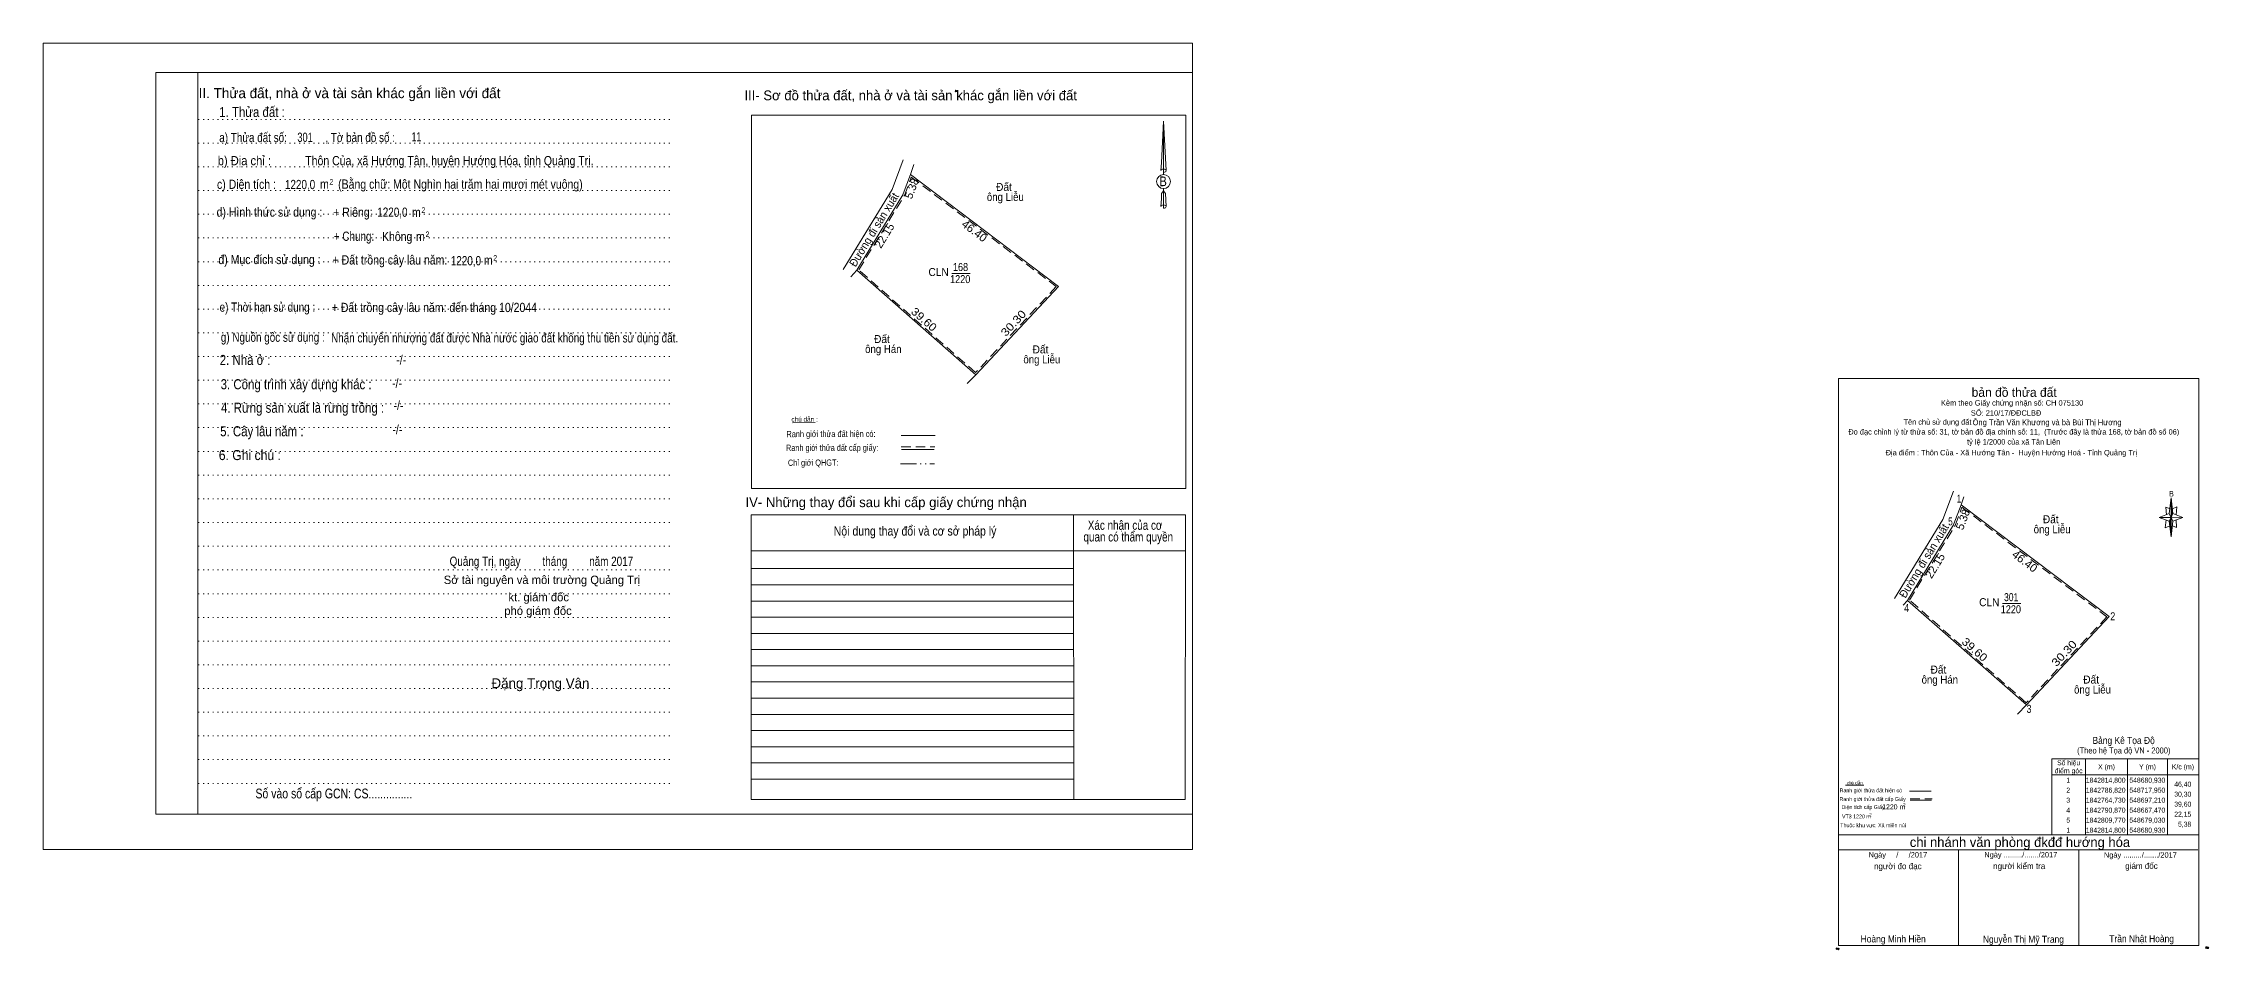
# Model space of a CAD drawing. Header units: metres. Extents: x 547905 to 548743, y 1842704 to 1842936.
# Drawn here: x 548202 to 548743, y 1842704 to 1842930 of the extents above; entities that cross this region are included whole.
import ezdxf
from ezdxf.enums import TextEntityAlignment as Align

# ---------------------------------------------------------------- set-up
doc = ezdxf.new("R2010")
doc.units = ezdxf.units.M
doc.header["$LTSCALE"] = 0.8
doc.header["$PDMODE"] = 32
doc.header["$PDSIZE"] = 0.4
for name, pattern in [('DASH_DOUBLE_DOT', [9.2, 5, -1.2, 0.3, -1.2, 0.3, -1.2]), ('DOTTED', [1.5, 0.3, -1.2]), ('MEDIUM_DASHED', [4.5, 3, -1.5])]:
    doc.linetypes.add(name, pattern=pattern)
for name, color, linetype, lineweight in [('1', 7, 'DOTTED', 13), ('10', 7, 'Continuous', 13), ('17', 7, 'Continuous', 13), ('18', 7, 'Continuous', 13), ('23', 7, 'Continuous', 13), ('63', 7, 'Continuous', 13)]:
    doc.layers.add(name, color=color, linetype=linetype, lineweight=lineweight)
doc.layers.add('15', color=7, linetype='Continuous')

msp = doc.modelspace()

# ---------------------------------------------------------------- hatches: boundary and pattern name
at = {"layer": '17'}
for points in [[(548733.45, 1842816.5), (548733.85, 1842812.6), (548733.45, 1842811.6)], [(548733.45, 1842811.6), (548733.45, 1842806.8), (548732.95, 1842810.7)]]:
    msp.add_hatch(color=256, dxfattribs=at).paths.add_polyline_path(points)

# ---------------------------------------------------------------- linework, layer by layer
at = {"layer": '1', "linetype": 'Continuous'}
for p, q in [((548229.64, 1842922.91), (548488.78, 1842922.91)), ((548229.64, 1842922.91), (548229.64, 1842737.41)), ((548488.78, 1842922.91), (548488.78, 1842735.86)), ((548229.64, 1842737.41), (548488.78, 1842737.41))]:
    msp.add_line(p, q, dxfattribs=at)
at = {"layer": '1'}
for p, q in [((548240.14, 1842922.91), (548240.14, 1842737.41)), ((548240.14, 1842922.91), (548240.14, 1842737.41)), ((548240.24, 1842911.15), (548358.59, 1842911.15)), ((548240.24, 1842905.22), (548358.59, 1842905.22)), ((548240.24, 1842899.29), (548358.59, 1842899.29)), ((548240.24, 1842893.37), (548358.59, 1842893.37)), ((548240.24, 1842887.44), (548358.59, 1842887.44)), ((548240.24, 1842881.5), (548358.59, 1842881.5)), ((548240.24, 1842875.56), (548358.59, 1842875.56)), ((548240.24, 1842869.66), (548358.59, 1842869.66)), ((548240.24, 1842863.71), (548358.59, 1842863.71)), ((548240.24, 1842857.78), (548358.59, 1842857.78)), ((548240.24, 1842851.85), (548358.59, 1842851.85)), ((548240.24, 1842845.93), (548358.59, 1842845.93)), ((548240.24, 1842839.99), (548358.59, 1842839.99)), ((548240.24, 1842834.07), (548358.59, 1842834.07)), ((548240.24, 1842828.13), (548358.59, 1842828.13)), ((548240.24, 1842822.2), (548358.59, 1842822.2)), ((548240.24, 1842816.26), (548358.59, 1842816.26)), ((548240.24, 1842810.34), (548358.59, 1842810.34)), ((548240.24, 1842804.42), (548358.59, 1842804.42)), ((548240.24, 1842798.48), (548358.59, 1842798.48)), ((548240.24, 1842792.54), (548358.59, 1842792.54)), ((548240.24, 1842786.62), (548358.59, 1842786.62)), ((548240.24, 1842780.7), (548358.59, 1842780.7)), ((548240.24, 1842774.76), (548358.59, 1842774.76)), ((548240.24, 1842768.83), (548358.59, 1842768.83)), ((548240.24, 1842762.89), (548358.59, 1842762.89)), ((548240.24, 1842756.98), (548358.59, 1842756.98)), ((548240.24, 1842751.05), (548358.59, 1842751.05)), ((548240.24, 1842745.11), (548358.59, 1842745.11))]:
    msp.add_line(p, q, dxfattribs=at)
at = {"layer": '1', "linetype": 'Continuous'}
for points in [[(548201.5, 1842728.59), (548488.78, 1842728.59), (548488.78, 1842930.19), (548201.5, 1842930.19)], [(548240.14, 1842922.91), (548488.78, 1842922.91), (548488.78, 1842737.41), (548240.14, 1842737.41)]]:
    msp.add_lwpolyline(points, close=True, dxfattribs=at)
at = {"layer": '1', "linetype": 'MEDIUM_DASHED'}
for points in [[(548418.48, 1842896.72), (548454.71, 1842869.33), (548434.54, 1842847.85), (548405.35, 1842873.51), (548416.75, 1842892.15)], [(548681.12, 1842814.16), (548717.35, 1842786.77), (548697.18, 1842765.29), (548667.99, 1842790.95), (548679.39, 1842809.59)]]:
    msp.add_lwpolyline(points, close=True, dxfattribs=at)
at = {"layer": '10'}
msp.add_line((548401.84, 1842874.28), (548413.68, 1842893.65), dxfattribs=at)
at = {"layer": '17'}
for p, q in [((548378.56, 1842912.19), (548378.56, 1842818.89)), ((548481.51, 1842910.73), (548482.17, 1842898.36)), ((548481.51, 1842910.73), (548482.17, 1842898.36)), ((548481.51, 1842910.73), (548482.17, 1842898.36)), ((548480.98, 1842900.29), (548480.87, 1842898.38)), ((548481.51, 1842898.78), (548481.51, 1842898.3)), ((548481.51, 1842898.3), (548481.51, 1842897.94)), ((548481.51, 1842897.94), (548481.51, 1842897.46)), ((548481.51, 1842897.94), (548481.51, 1842897.46)), ((548481.51, 1842897.94), (548481.51, 1842897.46)), ((548482.17, 1842898.36), (548482.17, 1842898.38)), ((548481.51, 1842893.29), (548481.51, 1842893.85)), ((548481.51, 1842893.29), (548481.51, 1842893.85)), ((548481.51, 1842893.29), (548481.51, 1842893.85)), ((548481.51, 1842893.29), (548482.02, 1842892.62)), ((548481.51, 1842893.29), (548482.02, 1842892.62)), ((548481.51, 1842893.29), (548482.02, 1842892.62)), ((548482.02, 1842892.62), (548482.17, 1842889.37)), ((548482.02, 1842892.62), (548482.17, 1842889.37)), ((548482.02, 1842892.62), (548482.17, 1842889.37)), ((548481.51, 1842889.79), (548481.51, 1842889.31)), ((548481.51, 1842889.31), (548481.51, 1842888.95)), ((548482.17, 1842889.37), (548482.17, 1842889.4)), ((548388.76, 1842835.29), (548394.42, 1842835.36)), ((548415.91, 1842832.11), (548424.45, 1842832.11)), ((548415.99, 1842828.64), (548424.18, 1842828.64)), ((548415.99, 1842828.64), (548424.18, 1842828.64)), ((548487.08, 1842818.89), (548378.56, 1842818.89)), ((548732.95, 1842812.6), (548733.45, 1842816.5)), ((548459.06, 1842812.31), (548459.13, 1842741.08)), ((548486.99, 1842812.31), (548486.94, 1842741.08)), ((548732.95, 1842810.7), (548730.45, 1842811.6)), ((548733.85, 1842812.6), (548736.35, 1842811.6)), ((548734.65, 1842811), (548734.75, 1842809.1)), ((548733.85, 1842810.7), (548733.45, 1842806.8)), ((548734.75, 1842809.1), (548733.75, 1842809.5)), ((548486.97, 1842803.27), (548378.47, 1842803.27)), ((548459.06, 1842798.82), (548378.47, 1842798.82)), ((548459.06, 1842794.76), (548378.47, 1842794.76)), ((548459.07, 1842790.72), (548378.47, 1842790.72)), ((548459.07, 1842786.66), (548378.47, 1842786.66)), ((548459.08, 1842782.62), (548378.47, 1842782.62)), ((548459.08, 1842778.57), (548378.47, 1842778.57)), ((548459.08, 1842774.51), (548378.47, 1842774.51)), ((548459.08, 1842770.47), (548378.47, 1842770.47)), ((548459.1, 1842766.42), (548378.47, 1842766.42)), ((548459.11, 1842762.36), (548378.47, 1842762.36)), ((548459.11, 1842758.33), (548378.47, 1842758.33)), ((548459.11, 1842754.27), (548378.47, 1842754.27)), ((548459.11, 1842750.22), (548378.47, 1842750.22)), ((548459.13, 1842746.18), (548378.47, 1842746.18)), ((548486.94, 1842741.08), (548378.47, 1842741.08)), ((548656.61, 1842744.64), (548652, 1842744.64)), ((548668, 1842743.16), (548673.38, 1842743.16)), ((548668.2, 1842740.92), (548673.46, 1842740.92)), ((548650.29, 1842732.26), (548740.29, 1842732.26)), ((548650.29, 1842728.46), (548740.09, 1842728.46)), ((548650.29, 1842728.46), (548740.09, 1842728.46)), ((548650.29, 1842728.46), (548740.09, 1842728.46)), ((548680.29, 1842704.56), (548680.29, 1842728.46)), ((548710.29, 1842704.56), (548710.29, 1842728.46))]:
    msp.add_line(p, q, dxfattribs=at)
at = {"layer": '17', "linetype": 'MEDIUM_DASHED'}
for p, q in [((548415.98, 1842829.25), (548424.38, 1842829.25)), ((548668.2, 1842741.24), (548673.64, 1842741.24))]:
    msp.add_line(p, q, dxfattribs=at)
at = {"layer": '17', "linetype": 'DASH_DOUBLE_DOT'}
msp.add_line((548415.77, 1842825.04), (548424.31, 1842825.04), dxfattribs=at)
at = {"layer": '17'}
for points in [[(548487.08, 1842818.89), (548487.08, 1842912.19), (548378.56, 1842912.19)], [(548481.51, 1842898.78), (548481.51, 1842910.73), (548480.98, 1842900.29)], [(548481.51, 1842889.79), (548481.51, 1842893.29), (548481.06, 1842892.62), (548480.98, 1842891.3), (548480.87, 1842889.4)], [(548486.99, 1842812.31), (548378.47, 1842812.31), (548378.47, 1842741.08)], [(548733.45, 1842811.6), (548732.95, 1842812.6), (548730.45, 1842811.6)], [(548732.15, 1842811), (548731.95, 1842809), (548733.05, 1842809.5)], [(548733.15, 1842813.8), (548732.05, 1842814.2), (548732.25, 1842812.3)], [(548733.45, 1842811.6), (548733.85, 1842810.7), (548736.35, 1842811.6)], [(548733.75, 1842813.8), (548734.85, 1842814.3), (548734.65, 1842812.3)], [(548740.29, 1842704.56), (548650.29, 1842704.56), (548650.29, 1842728.46)]]:
    msp.add_lwpolyline(points, dxfattribs=at)
for points in [[(548650.29, 1842846.36), (548740.29, 1842846.36), (548740.29, 1842704.56), (548650.29, 1842704.56)], [(548733.45, 1842816.5), (548733.85, 1842812.6), (548733.45, 1842811.6)], [(548733.45, 1842811.6), (548730.45, 1842811.6), (548732.95, 1842812.6), (548733.85, 1842810.7), (548736.35, 1842811.6), (548733.45, 1842811.7)], [(548733.45, 1842811.6), (548733.45, 1842806.8), (548732.95, 1842810.7)]]:
    msp.add_lwpolyline(points, close=True, dxfattribs=at)
for centre, start_param, end_param in [((548481.5396, 1842898.3324), 1.57079633, 3.07445202), ((548481.5396, 1842898.3324), 0.06714063, 1.57079633), ((548481.5396, 1842898.3324), 4.71238898, 6.28318531), ((548481.5396, 1842889.3438), 2.49106941, 3.07427841), ((548481.5396, 1842889.3438), 1.57079633, 2.49106941), ((548481.5396, 1842889.3438), 0.06714063, 1.57079633), ((548481.5396, 1842889.3438), 4.71238898, 6.28318531)]:
    msp.add_ellipse(centre, major_axis=(0.6349, 0), ratio=0.655448, start_param=start_param, end_param=end_param, dxfattribs=at)
msp.add_ellipse((548481.539, 1842895.6186), major_axis=(0, 1.7611), ratio=0.983453, dxfattribs=at)
for p in [(548429.63, 1842918.24), (548649.83, 1842703.78), (548650.23, 1842703.72), (548742.19, 1842704.06), (548742.59, 1842704)]:
    msp.add_point(p, dxfattribs=at)
at = {"layer": '18'}
for p, q in [((548418.29, 1842897.36), (548419.12, 1842899.84)), ((548418.29, 1842897.36), (548416.48, 1842892.58)), ((548418.29, 1842897.36), (548455.31, 1842869.38)), ((548403.35, 1842871.75), (548404.83, 1842873.43)), ((548404.83, 1842873.43), (548434.57, 1842847.29)), ((548455.31, 1842869.38), (548434.57, 1842847.29)), ((548432.48, 1842845.09), (548434.57, 1842847.29)), ((548680.93, 1842814.8), (548681.58, 1842816.76)), ((548680.93, 1842814.8), (548679.12, 1842810.02)), ((548680.93, 1842814.8), (548717.95, 1842786.82)), ((548666.42, 1842789.68), (548667.47, 1842790.87)), ((548667.47, 1842790.87), (548697.21, 1842764.73)), ((548717.95, 1842786.82), (548697.21, 1842764.73)), ((548695, 1842762.41), (548697.21, 1842764.73))]:
    msp.add_line(p, q, dxfattribs=at)
for points in [[(548404.83, 1842873.43), (548416.39, 1842892.33), (548416.48, 1842892.58)], [(548667.47, 1842790.87), (548679.03, 1842809.77), (548679.12, 1842810.02)]]:
    msp.add_lwpolyline(points, dxfattribs=at)
at = {"layer": '23'}
for p, q in [((548413.68, 1842893.65), (548416.48, 1842901.04)), ((548401.44, 1842873.63), (548413.68, 1842893.65)), ((548676.32, 1842811.09), (548679, 1842818.19)), ((548664.26, 1842791.36), (548676.32, 1842811.09))]:
    msp.add_line(p, q, dxfattribs=at)
at = {"layer": '63'}
for p, q in [((548428.61, 1842872.64), (548433.22, 1842872.64)), ((548691.25, 1842790.08), (548695.86, 1842790.08)), ((548703.59, 1842747.26), (548740.29, 1842747.26)), ((548711.99, 1842751.26), (548711.99, 1842732.26)), ((548722.49, 1842751.26), (548722.49, 1842732.26)), ((548732.49, 1842751.26), (548732.49, 1842732.26))]:
    msp.add_line(p, q, dxfattribs=at)
msp.add_lwpolyline([(548703.59, 1842751.26), (548740.29, 1842751.26), (548740.29, 1842732.26), (548703.59, 1842732.26)], close=True, dxfattribs=at)

# ---------------------------------------------------------------- texts
at = {"layer": '1'}
for s, width, p in [('CLN', 0.95, (548425.305, 1842871.99)), ('1220', 0.85, (548430.7, 1842870.22)), ('168', 0.85, (548430.78, 1842873.24)), ('CLN', 0.95, (548687.945, 1842789.43)), ('1220', 0.85, (548693.34, 1842787.66)), ('301', 0.8, (548693.415, 1842790.68))]:
    msp.add_text(s, height=2, dxfattribs=dict(at, width=width)).set_placement(p, align=Align.CENTER)
at = {"layer": '15'}
for s, width, p in [('d) Hình thức sử dụng :', 0.85, (548258.035, 1842886.83)), ('đ) Mục đích sử dụng :', 0.85, (548258.04, 1842874.97)), ('e) Thời hạn sử dụng :', 0.8, (548257.51, 1842863.06))]:
    msp.add_text(s, height=2.31, dxfattribs=dict(at, width=width)).set_placement(p, align=Align.CENTER)
at = {"layer": '17'}
for s, height, p in [('II. Thửa đất, nhà ở và tài sản khác gắn liền với đất', 2.52, (548278.045, 1842916.47)), ('III- Sơ đồ thửa đất, nhà ở và tài sản khác gắn liền với đất', 2.45, (548418.32, 1842915.94)), ('bản đồ thửa đất', 2.25, (548694.165, 1842841.78)), ('IV- Những thay đổi sau khi cấp giấy chứng nhận', 2.45, (548412.185, 1842814.2)), ('Sở tài nguyên và môi trường Quảng Trị', 2.1, (548326.16, 1842794.97)), ('phó giám đốc', 2.1, (548325.165, 1842787.23)), ('kt. giám đốc', 2.1, (548325.335, 1842790.65)), ('Đặng Trọng Vân', 2.495, (548325.775, 1842768.91)), ('chi nhánh văn phòng đkđđ hướng hóa', 2.43, (548695.61, 1842729.2)), ('người đo đạc', 1.5, (548665.075, 1842723.66)), ('người kiểm tra', 1.5, (548695.425, 1842723.68)), ('giám đốc', 1.5, (548725.985, 1842723.74))]:
    msp.add_text(s, height=height, dxfattribs=at).set_placement(p, align=Align.CENTER)
for s, height, width, p in [('1. Thửa đất :', 2.52, 0.85, (548253.675, 1842911.75)), ('a) Thửa đất số:              , Tờ bản đồ số : ', 2.31, 0.8, (548267.795, 1842905.48)), ('301', 2.31, 0.75, (548266.935, 1842905.54)), ('11', 2.31, 0.7, (548294.775, 1842905.64)), ('b) Địa chỉ : ', 2.31, 0.9, (548252.14, 1842899.69)), ('Thôn Của, xã Hướng Tân, huyện Hướng Hóa, tỉnh Quảng Trị.', 2.31, 0.85, (548303.005, 1842899.69)), ('c) Diện tích :                                                   ', 2.31, 0.85, (548270.89, 1842893.78)), ('1220,0', 2.31, 0.8, (548265.685, 1842893.72)), (' m', 2.31, 0.85, (548271.415, 1842893.83)), ('2', 1.4, 0.75, (548273.5, 1842894.83)), ('(Bằng chữ: Một Nghìn hai trăm hai mươi mét vuông)', 2.31, 0.85, (548305.765, 1842893.82)), ('B', 2.419, 0.85, (548481.435, 1842894.46)), ('+ Riêng: ', 2.31, 0.85, (548279.25, 1842886.8)), ('1220,0', 2.31, 0.8, (548288.765, 1842886.8)), (' m', 2.31, 0.85, (548294.395, 1842886.77)), ('2', 1.4, 0.75, (548296.5, 1842887.76)), ('       + Chung:', 2.31, 0.8, (548276.77, 1842880.79)), ('Không', 2.31, 0.85, (548289.96, 1842880.73)), (' m', 2.31, 0.85, (548295.415, 1842880.72)), ('2', 1.4, 0.75, (548297.53, 1842881.73)), ('+ Đất trồng cây lâu năm:', 2.31, 0.85, (548288.15, 1842874.87)), ('1220,0', 2.31, 0.8, (548307.145, 1842874.67)), (' m', 2.31, 0.85, (548312.355, 1842874.82)), ('2', 1.4, 0.75, (548314.46, 1842875.81)), ('+ Đất trồng cây lâu năm: đến tháng 10/2044', 2.31, 0.85, (548299.255, 1842862.98)), ('g) Nguồn gốc sử dụng :', 2.31, 0.8, (548258.86, 1842855.54)), ('Nhận chuyển nhượng đất được Nhà nước giao đất không thu tiền sử dụng đất.', 2.31, 0.8, (548316.81, 1842855.38)), ('2. Nhà ở :', 2.52, 0.85, (548251.945, 1842849.74)), ('-/-', 2.31, 0.85, (548290.98, 1842849.88)), ('3. Công trình xây dựng khác :', 2.52, 0.85, (548264.7, 1842843.67)), ('-/-', 2.31, 0.85, (548289.92, 1842844.03)), ('4. Rừng sản xuất là rừng trồng :', 2.52, 0.85, (548266.305, 1842837.8)), ('-/-', 2.31, 0.85, (548290.29, 1842838.5)), ('Kèm theo Giấy chứng nhận số: CH 075130', 1.35, 0.9, (548693.65, 1842839.59)), ('SỐ: 210/17/ĐĐCLBĐ ', 1.35, 0.95, (548692.405, 1842837.07)), ('5. Cây lâu năm :', 2.52, 0.85, (548256.135, 1842831.91)), ('-/-', 2.31, 0.85, (548290, 1842832.44)), ('Đo đạc chỉnh lý từ thửa số: 31, tờ bản đồ địa chính số: 11,  (Trước đây là thửa 168, tờ bản đồ số 06)', 1.35, 0.9, (548694.07, 1842832.35)), ('Tên chủ sử dụng đất :', 1.35, 0.85, (548675.505, 1842834.82)), ('6. Ghi chú :', 2.52, 0.9, (548253.125, 1842825.96)), ('Địa điểm : Thôn Của - Xã Hướng Tân -  Huyện Hướng Hoá - Tỉnh Quảng Trị ', 1.35, 0.9, (548693.71, 1842827.15)), ('tỷ lệ 1/2000 của xã Tân Liên', 1.35, 0.9, (548694.03, 1842829.85)), ('B', 1.378, 0.75, (548733.5, 1842816.86)), ('Xác nhận của cơ', 2.31, 0.8, (548471.925, 1842808.53)), ('Nội dung thay đổi và cơ sở pháp lý', 2.31, 0.85, (548419.42, 1842807.08)), (' quan có thẩm quyền', 2.31, 0.8, (548472.365, 1842805.61)), ('Quảng Trị, ngày        tháng        năm 2017', 2.31, 0.8, (548326.01, 1842799.51)), ('Bảng Kê Tọa Độ', 1.75, 0.9, (548721.525, 1842754.99)), ('(Theo hệ Tọa độ VN - 2000)', 1.5, 0.9, (548721.565, 1842752.59)), ('Số vào sổ cấp GCN: CS...............', 2.45, 0.8, (548274.125, 1842741.36)), ('Ranh giới thửa đất hiện có ', 0.96, 0.9, (548658.515, 1842742.88)), ('Ranh giới thửa đất cấp Giấy', 0.96, 0.9, (548658.78, 1842740.72)), ('chú dẫn', 0.7999, 1.05, (548654.31, 1842744.88)), ('VT3 1220 m ', 0.96, 0.9, (548654.9, 1842736.38)), ('Thuộc khu vực: Xã miền núi', 0.96, 0.9, (548658.9, 1842734.16)), ('Diện tích cấp Giấy ', 0.96, 0.9, (548656.58, 1842738.7)), ('2', 0.8, 0.8, (548658.24, 1842736.86)), ('2', 0.8, 0.8, (548666.71, 1842739.34)), ('Ngày     /     /2017', 1.35, 0.9, (548665.11, 1842726.58)), ('Ngày ........./......./2017', 1.35, 0.9, (548695.815, 1842726.6)), ('Ngày ........./......./2017', 1.35, 0.9, (548725.715, 1842726.54)), ('Hoàng Minh Hiền', 1.75, 0.9, (548663.93, 1842705.34)), ('Nguyễn Thị Mỹ Trang', 1.75, 0.9, (548696.48, 1842705.26)), ('Trần Nhật Hoàng', 1.75, 0.9, (548726.025, 1842705.4))]:
    msp.add_text(s, height=height, dxfattribs=dict(at, width=width)).set_placement(p, align=Align.CENTER)
for s, height, width, p in [('Ranh giới thửa đất hiện có:', 1.581, 0.8, (548398.4031, 1842831.7146)), ('Ranh giới thửa đất cấp giấy:', 1.574, 0.8, (548398.6881, 1842828.2654)), ('Chỉ giới QHGT:', 1.567, 0.85, (548393.9682, 1842824.5345))]:
    msp.add_text(s, height=height, rotation=0.135, dxfattribs=dict(at, width=width)).set_placement(p, align=Align.CENTER)
msp.add_text('chú dẫn :', height=1.161, rotation=359.974, dxfattribs=at).set_placement((548391.7997, 1842835.5684), align=Align.CENTER)
at = {"layer": '17', "width": 0.9}
msp.add_text('Ông Trần Văn Khương và bà Bùi Thị Hương', height=1.44, dxfattribs=at).set_placement((548683.77, 1842834.68))
at = {"layer": '63'}
for s, rotation, width, p in [('Đường đi sản xuất', 58.559, 0.95, (548410.012, 1842883.0684)), ('46.40', 322.918, 1.05, (548433.642, 1842882.4615)), ('39.60', 318.686, 1.1, (548420.9848, 1842860.3895)), ('30.30', 46.805, 1.15, (548444.7394, 1842859.5206)), ('Đường đi sản xuất', 58.559, 0.95, (548672.452, 1842800.2384)), ('46.40', 322.918, 1.05, (548696.202, 1842799.8515)), ('39.60', 318.686, 1.1, (548683.6248, 1842777.8295)), ('30.30', 46.805, 1.15, (548707.3794, 1842776.9605))]:
    msp.add_text(s, height=2, rotation=rotation, dxfattribs=dict(at, width=width)).set_placement(p, align=Align.CENTER)
for s, rotation, p in [('5.38', 69.307, (548419.5266, 1842893.5266)), ('22.15', 58.548, (548412.6255, 1842881.5782)), ('5.38', 69.307, (548682.2866, 1842810.7566)), ('22.15', 58.548, (548675.2655, 1842799.0182))]:
    msp.add_text(s, height=2, rotation=rotation, dxfattribs=at).set_placement(p, align=Align.CENTER)
for s, height, width, p in [('ông Liễu', 2, 0.9, (548441.985, 1842890.77)), ('Đất ', 2, 0.95, (548441.99, 1842893.27)), ('ông Hán', 2, 0.9, (548411.485, 1842852.74)), ('Đất ', 2, 0.95, (548411.49, 1842855.24)), ('Đất ', 2, 0.95, (548451.12, 1842852.64)), ('ông Liễu', 2, 0.9, (548451.115, 1842850.14)), ('Đất ', 2, 0.95, (548703.66, 1842810.17)), ('ông Liễu', 2, 0.9, (548703.655, 1842807.67)), ('Đất ', 2, 0.95, (548675.58, 1842772.57)), ('ông Hán', 2, 0.9, (548675.575, 1842770.07)), ('ông Liễu', 2, 0.9, (548713.755, 1842767.58)), ('Đất ', 2, 0.95, (548713.76, 1842770.08)), ('điểm góc', 1.25, 0.9, (548707.79, 1842747.64)), ('Số hiệu', 1.25, 0.85, (548707.79, 1842749.64)), (' 1', 1.25, 0.75, (548707.45, 1842745.29)), ('1842814,800', 1.25, 0.85, (548717.04, 1842745.29)), ('X (m)', 1.25, 0.95, (548717.25, 1842748.64)), ('548680,930', 1.25, 0.85, (548727.45, 1842745.29)), ('Y (m)', 1.25, 0.95, (548727.495, 1842748.64)), ('K/c (m)', 1.25, 0.95, (548736.345, 1842748.64)), (' 3', 1.25, 0.8, (548707.445, 1842740.29)), (' 2', 1.25, 0.85, (548707.445, 1842742.79)), ('1842786,820', 1.25, 0.85, (548717.04, 1842742.79)), ('1842764,730', 1.25, 0.85, (548717.04, 1842740.29)), ('548717,950', 1.25, 0.85, (548727.45, 1842742.79)), ('548697,210', 1.25, 0.85, (548727.45, 1842740.29)), ('1220 m', 1.25, 0.9, (548664.05, 1842738.62)), (' 4', 1.25, 0.85, (548707.44, 1842737.79)), (' 5', 1.25, 0.8, (548707.445, 1842735.29)), ('1842790,870', 1.25, 0.85, (548717.04, 1842737.79)), ('1842809,770', 1.25, 0.85, (548717.04, 1842735.29)), ('548667,470', 1.25, 0.85, (548727.45, 1842737.79)), ('548679,030', 1.25, 0.85, (548727.45, 1842735.29)), (' 1', 1.25, 0.75, (548707.45, 1842732.79)), ('1842814,800', 1.25, 0.85, (548717.04, 1842732.79)), ('548680,930', 1.25, 0.85, (548727.45, 1842732.79))]:
    msp.add_text(s, height=height, dxfattribs=dict(at, width=width)).set_placement(p, align=Align.CENTER)
for s, height, width, p in [(' 1', 2, 0.75, (548680.93, 1842815.33)), ('5', 2, 0.75, (548678.79, 1842809.64)), (' 4', 2, 0.85, (548667.92, 1842787.96)), (' 2', 2, 0.85, (548719.44, 1842785.9)), (' 3', 2, 0.8, (548698.48, 1842762.76)), ('46,40', 1.25, 0.85, (548738.44, 1842744.29)), ('30,30', 1.25, 0.85, (548738.44, 1842741.79)), ('39,60', 1.25, 0.85, (548738.44, 1842739.29)), ('22,15', 1.25, 0.85, (548738.44, 1842736.79)), ('5,38', 1.25, 0.85, (548738.43, 1842734.29))]:
    msp.add_text(s, height=height, dxfattribs=dict(at, width=width)).set_placement(p, align=Align.RIGHT)

doc.saveas('drawing.dxf')
